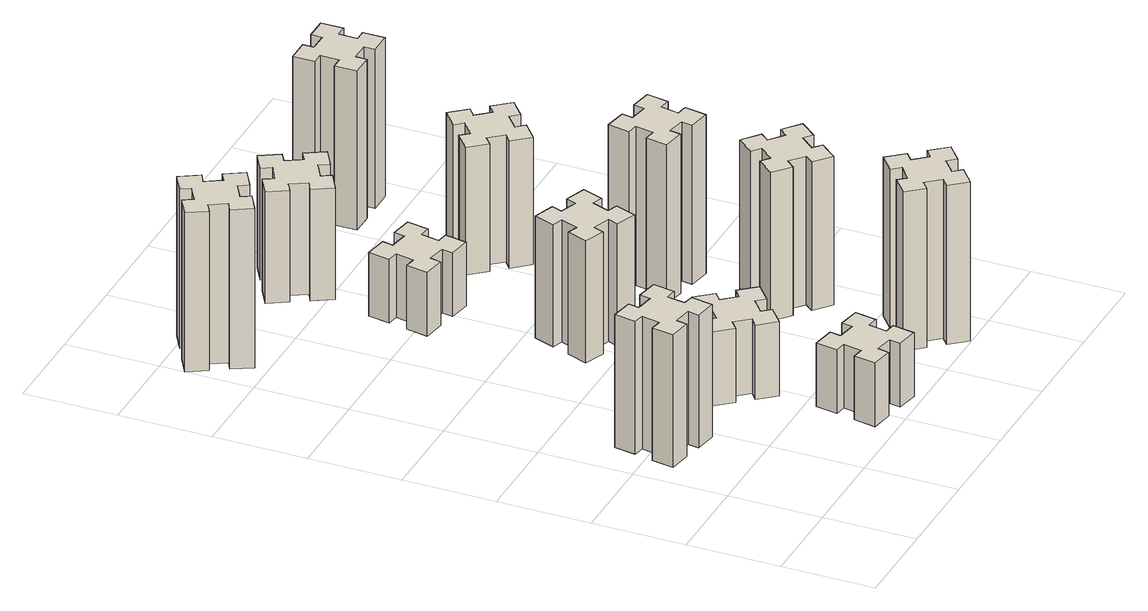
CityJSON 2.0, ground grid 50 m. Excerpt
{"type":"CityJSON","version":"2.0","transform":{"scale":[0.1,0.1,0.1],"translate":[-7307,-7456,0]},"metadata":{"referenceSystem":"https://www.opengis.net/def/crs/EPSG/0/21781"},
"CityObjects":{
"building1":{"type":"Building","attributes":{"class":"1000","function":"1000","usage":"1000","yearOfConstruction":2016,"roofType":"1000","measuredHeight":75,"storeysAboveGround":30,"storeysBelowGround":0},"geometry":[{"type":"Solid","lod":"1","boundaries":[[[[0,1,2,3,4,5,6,7,8,9,10,11,12,13,14,15,16,17,18,19]],[[17,16,20,21]],[[16,15,22,20]],[[15,14,23,22]],[[14,13,24,23]],[[13,12,25,24]],[[12,11,26,25]],[[11,10,27,26]],[[10,9,28,27]],[[9,8,29,28]],[[8,7,30,29]],[[7,6,31,30]],[[6,5,32,31]],[[5,4,33,32]],[[4,3,34,33]],[[3,2,35,34]],[[2,1,36,35]],[[1,0,37,36]],[[0,19,38,37]],[[19,18,39,38]],[[18,17,21,39]],[[24,25,26,27,28,29,30,31,32,33,34,35,36,37,38,39,21,20,22,23]]]]}]},
"building2":{"type":"Building","attributes":{"class":"1000","function":"1000","usage":"1000","yearOfConstruction":2016,"roofType":"1000","measuredHeight":36,"storeysAboveGround":30,"storeysBelowGround":0},"geometry":[{"type":"Solid","lod":"1","boundaries":[[[[40,41,42,43,44,45,46,47,48,49,50,51,52,53,54,55,56,57,58,59]],[[57,56,60,61]],[[56,55,62,60]],[[55,54,63,62]],[[54,53,64,63]],[[53,52,65,64]],[[52,51,66,65]],[[51,50,67,66]],[[50,49,68,67]],[[49,48,69,68]],[[48,47,70,69]],[[47,46,71,70]],[[46,45,72,71]],[[45,44,73,72]],[[44,43,74,73]],[[43,42,75,74]],[[42,41,76,75]],[[41,40,77,76]],[[40,59,78,77]],[[59,58,79,78]],[[58,57,61,79]],[[64,65,66,67,68,69,70,71,72,73,74,75,76,77,78,79,61,60,62,63]]]]}]},
"building3":{"type":"Building","attributes":{"class":"1000","function":"1000","usage":"1000","yearOfConstruction":2016,"roofType":"1000","measuredHeight":90,"storeysAboveGround":30,"storeysBelowGround":0},"geometry":[{"type":"Solid","lod":"1","boundaries":[[[[80,81,82,83,84,85,86,87,88,89,90,91,92,93,94,95,96,97,98,99]],[[97,96,100,101]],[[96,95,102,100]],[[95,94,103,102]],[[94,93,104,103]],[[93,92,105,104]],[[92,91,106,105]],[[91,90,107,106]],[[90,89,108,107]],[[89,88,109,108]],[[88,87,110,109]],[[87,86,111,110]],[[86,85,112,111]],[[85,84,113,112]],[[84,83,114,113]],[[83,82,115,114]],[[82,81,116,115]],[[81,80,117,116]],[[80,99,118,117]],[[99,98,119,118]],[[98,97,101,119]],[[104,105,106,107,108,109,110,111,112,113,114,115,116,117,118,119,101,100,102,103]]]]}]},
"building4":{"type":"Building","attributes":{"class":"1000","function":"1000","usage":"1000","yearOfConstruction":2016,"roofType":"1000","measuredHeight":42,"storeysAboveGround":30,"storeysBelowGround":0},"geometry":[{"type":"Solid","lod":"1","boundaries":[[[[120,121,122,123,124,125,126,127,128,129,130,131,132,133,134,135,136,137,138,139]],[[137,136,140,141]],[[136,135,142,140]],[[135,134,143,142]],[[134,133,144,143]],[[133,132,145,144]],[[132,131,146,145]],[[131,130,147,146]],[[130,129,148,147]],[[129,128,149,148]],[[128,127,150,149]],[[127,126,151,150]],[[126,125,152,151]],[[125,124,153,152]],[[124,123,154,153]],[[123,122,155,154]],[[122,121,156,155]],[[121,120,157,156]],[[120,139,158,157]],[[139,138,159,158]],[[138,137,141,159]],[[144,145,146,147,148,149,150,151,152,153,154,155,156,157,158,159,141,140,142,143]]]]}]},
"building5":{"type":"Building","attributes":{"class":"1000","function":"1000","usage":"1000","yearOfConstruction":2016,"roofType":"1000","measuredHeight":69,"storeysAboveGround":30,"storeysBelowGround":0},"geometry":[{"type":"Solid","lod":"1","boundaries":[[[[160,161,162,163,164,165,166,167,168,169,170,171,172,173,174,175,176,177,178,179]],[[177,176,180,181]],[[176,175,182,180]],[[175,174,183,182]],[[174,173,184,183]],[[173,172,185,184]],[[172,171,186,185]],[[171,170,187,186]],[[170,169,188,187]],[[169,168,189,188]],[[168,167,190,189]],[[167,166,191,190]],[[166,165,192,191]],[[165,164,193,192]],[[164,163,194,193]],[[163,162,195,194]],[[162,161,196,195]],[[161,160,197,196]],[[160,179,198,197]],[[179,178,199,198]],[[178,177,181,199]],[[184,185,186,187,188,189,190,191,192,193,194,195,196,197,198,199,181,180,182,183]]]]}]},
"building6":{"type":"Building","attributes":{"class":"1000","function":"1000","usage":"1000","yearOfConstruction":2016,"roofType":"1000","measuredHeight":36,"storeysAboveGround":30,"storeysBelowGround":0},"geometry":[{"type":"Solid","lod":"1","boundaries":[[[[200,201,202,203,204,205,206,207,208,209,210,211,212,213,214,215,216,217,218,219]],[[217,216,220,221]],[[216,215,222,220]],[[215,214,223,222]],[[214,213,224,223]],[[213,212,225,224]],[[212,211,226,225]],[[211,210,227,226]],[[210,209,228,227]],[[209,208,229,228]],[[208,207,230,229]],[[207,206,231,230]],[[206,205,232,231]],[[205,204,233,232]],[[204,203,234,233]],[[203,202,235,234]],[[202,201,236,235]],[[201,200,237,236]],[[200,219,238,237]],[[219,218,239,238]],[[218,217,221,239]],[[224,225,226,227,228,229,230,231,232,233,234,235,236,237,238,239,221,220,222,223]]]]}]},
"building7":{"type":"Building","attributes":{"class":"1000","function":"1000","usage":"1000","yearOfConstruction":2016,"roofType":"1000","measuredHeight":90,"storeysAboveGround":30,"storeysBelowGround":0},"geometry":[{"type":"Solid","lod":"1","boundaries":[[[[240,241,242,243,244,245,246,247,248,249,250,251,252,253,254,255,256,257,258,259]],[[257,256,260,261]],[[256,255,262,260]],[[255,254,263,262]],[[254,253,264,263]],[[253,252,265,264]],[[252,251,266,265]],[[251,250,267,266]],[[250,249,268,267]],[[249,248,269,268]],[[248,247,270,269]],[[247,246,271,270]],[[246,245,272,271]],[[245,244,273,272]],[[244,243,274,273]],[[243,242,275,274]],[[242,241,276,275]],[[241,240,277,276]],[[240,259,278,277]],[[259,258,279,278]],[[258,257,261,279]],[[264,265,266,267,268,269,270,271,272,273,274,275,276,277,278,279,261,260,262,263]]]]}]},
"building8":{"type":"Building","attributes":{"class":"1000","function":"1000","usage":"1000","yearOfConstruction":2016,"roofType":"1000","measuredHeight":63,"storeysAboveGround":30,"storeysBelowGround":0},"geometry":[{"type":"Solid","lod":"1","boundaries":[[[[280,281,282,283,284,285,286,287,288,289,290,291,292,293,294,295,296,297,298,299]],[[297,296,300,301]],[[296,295,302,300]],[[295,294,303,302]],[[294,293,304,303]],[[293,292,305,304]],[[292,291,306,305]],[[291,290,307,306]],[[290,289,308,307]],[[289,288,309,308]],[[288,287,310,309]],[[287,286,311,310]],[[286,285,312,311]],[[285,284,313,312]],[[284,283,314,313]],[[283,282,315,314]],[[282,281,316,315]],[[281,280,317,316]],[[280,299,318,317]],[[299,298,319,318]],[[298,297,301,319]],[[304,305,306,307,308,309,310,311,312,313,314,315,316,317,318,319,301,300,302,303]]]]}]},
"building9":{"type":"Building","attributes":{"class":"1000","function":"1000","usage":"1000","yearOfConstruction":2016,"roofType":"1000","measuredHeight":84,"storeysAboveGround":30,"storeysBelowGround":0},"geometry":[{"type":"Solid","lod":"1","boundaries":[[[[320,321,322,323,324,325,326,327,328,329,330,331,332,333,334,335,336,337,338,339]],[[337,336,340,341]],[[336,335,342,340]],[[335,334,343,342]],[[334,333,344,343]],[[333,332,345,344]],[[332,331,346,345]],[[331,330,347,346]],[[330,329,348,347]],[[329,328,349,348]],[[328,327,350,349]],[[327,326,351,350]],[[326,325,352,351]],[[325,324,353,352]],[[324,323,354,353]],[[323,322,355,354]],[[322,321,356,355]],[[321,320,357,356]],[[320,339,358,357]],[[339,338,359,358]],[[338,337,341,359]],[[344,345,346,347,348,349,350,351,352,353,354,355,356,357,358,359,341,340,342,343]]]]}]},
"building10":{"type":"Building","attributes":{"class":"1000","function":"1000","usage":"1000","yearOfConstruction":2016,"roofType":"1000","measuredHeight":90,"storeysAboveGround":30,"storeysBelowGround":0},"geometry":[{"type":"Solid","lod":"1","boundaries":[[[[360,361,362,363,364,365,366,367,368,369,370,371,372,373,374,375,376,377,378,379]],[[377,376,380,381]],[[376,375,382,380]],[[375,374,383,382]],[[374,373,384,383]],[[373,372,385,384]],[[372,371,386,385]],[[371,370,387,386]],[[370,369,388,387]],[[369,368,389,388]],[[368,367,390,389]],[[367,366,391,390]],[[366,365,392,391]],[[365,364,393,392]],[[364,363,394,393]],[[363,362,395,394]],[[362,361,396,395]],[[361,360,397,396]],[[360,379,398,397]],[[379,378,399,398]],[[378,377,381,399]],[[384,385,386,387,388,389,390,391,392,393,394,395,396,397,398,399,381,380,382,383]]]]}]},
"building11":{"type":"Building","attributes":{"class":"1000","function":"1000","usage":"1000","yearOfConstruction":2016,"roofType":"1000","measuredHeight":72,"storeysAboveGround":30,"storeysBelowGround":0},"geometry":[{"type":"Solid","lod":"1","boundaries":[[[[400,401,402,403,404,405,406,407,408,409,410,411,412,413,414,415,416,417,418,419]],[[417,416,420,421]],[[416,415,422,420]],[[415,414,423,422]],[[414,413,424,423]],[[413,412,425,424]],[[412,411,426,425]],[[411,410,427,426]],[[410,409,428,427]],[[409,408,429,428]],[[408,407,430,429]],[[407,406,431,430]],[[406,405,432,431]],[[405,404,433,432]],[[404,403,434,433]],[[403,402,435,434]],[[402,401,436,435]],[[401,400,437,436]],[[400,419,438,437]],[[419,418,439,438]],[[418,417,421,439]],[[424,425,426,427,428,429,430,431,432,433,434,435,436,437,438,439,421,420,422,423]]]]}]},
"building12":{"type":"Building","attributes":{"class":"1000","function":"1000","usage":"1000","yearOfConstruction":2016,"roofType":"1000","measuredHeight":90,"storeysAboveGround":30,"storeysBelowGround":0},"geometry":[{"type":"Solid","lod":"1","boundaries":[[[[440,441,442,443,444,445,446,447,448,449,450,451,452,453,454,455,456,457,458,459]],[[457,456,460,461]],[[456,455,462,460]],[[455,454,463,462]],[[454,453,464,463]],[[453,452,465,464]],[[452,451,466,465]],[[451,450,467,466]],[[450,449,468,467]],[[449,448,469,468]],[[448,447,470,469]],[[447,446,471,470]],[[446,445,472,471]],[[445,444,473,472]],[[444,443,474,473]],[[443,442,475,474]],[[442,441,476,475]],[[441,440,477,476]],[[440,459,478,477]],[[459,458,479,478]],[[458,457,461,479]],[[464,465,466,467,468,469,470,471,472,473,474,475,476,477,478,479,461,460,462,463]]]]}]}
},
"vertices":[
[435,917,0],[452,1015,0],[511,1005,0],[532,1123,0],[414,1144,0],[404,1085,0],[305,1102,0],[316,1161,0],[197,1182,0],[177,1064,0],[236,1054,0],[218,955,0],[159,966,0],[138,847,0],[257,827,0],[267,886,0],[365,868,0],[355,809,0],[473,788,0],[494,907,0],[365,868,750],[355,809,750],[267,886,750],[257,827,750],[138,847,750],[159,966,750],[218,955,750],[236,1054,750],[177,1064,750],[197,1182,750],[316,1161,750],[305,1102,750],[404,1085,750],[414,1144,750],[532,1123,750],[511,1005,750],[452,1015,750],[435,917,750],[494,907,750],[473,788,750],
[976,314,0],[958,215,0],[899,226,0],[878,107,0],[997,87,0],[1007,146,0],[1105,128,0],[1095,69,0],[1213,48,0],[1234,167,0],[1175,177,0],[1192,275,0],[1251,265,0],[1272,383,0],[1154,404,0],[1144,345,0],[1045,362,0],[1056,421,0],[937,442,0],[917,324,0],[1045,362,360],[1056,421,360],[1144,345,360],[1154,404,360],[1272,383,360],[1251,265,360],[1192,275,360],[1175,177,360],[1234,167,360],[1213,48,360],[1095,69,360],[1105,128,360],[1007,146,360],[997,87,360],[878,107,360],[899,226,360],[958,215,360],[976,314,360],[917,324,360],[937,442,360],
[224,3426,0],[137,3376,0],[107,3428,0],[3,3368,0],[63,3264,0],[115,3294,0],[165,3207,0],[113,3177,0],[173,3073,0],[277,3133,0],[247,3185,0],[334,3235,0],[364,3183,0],[468,3243,0],[408,3347,0],[356,3317,0],[306,3404,0],[358,3434,0],[298,3538,0],[194,3478,0],[306,3404,900],[358,3434,900],[356,3317,900],[408,3347,900],[468,3243,900],[364,3183,900],[334,3235,900],[247,3185,900],[277,3133,900],[173,3073,900],[113,3177,900],[165,3207,900],[115,3294,900],[63,3264,900],[3,3368,900],[107,3428,900],[137,3376,900],[224,3426,900],[194,3478,900],[298,3538,900],
[943,1002,0],[866,937,0],[828,983,0],[736,906,0],[813,814,0],[859,853,0],[923,776,0],[877,738,0],[954,646,0],[1046,723,0],[1008,769,0],[1084,833,0],[1123,787,0],[1215,864,0],[1138,956,0],[1092,918,0],[1027,994,0],[1073,1033,0],[996,1125,0],[904,1048,0],[1027,994,420],[1073,1033,420],[1092,918,420],[1138,956,420],[1215,864,420],[1123,787,420],[1084,833,420],[1008,769,420],[1046,723,420],[954,646,420],[877,738,420],[923,776,420],[859,853,420],[813,814,420],[736,906,420],[828,983,420],[866,937,420],[943,1002,420],[904,1048,420],[996,1125,420],
[1162,1641,0],[1196,1735,0],[1252,1714,0],[1293,1827,0],[1180,1868,0],[1160,1812,0],[1066,1846,0],[1087,1902,0],[974,1943,0],[933,1830,0],[989,1810,0],[955,1716,0],[899,1737,0],[857,1624,0],[970,1583,0],[991,1639,0],[1085,1605,0],[1064,1549,0],[1177,1507,0],[1218,1620,0],[1085,1605,690],[1064,1549,690],[991,1639,690],[970,1583,690],[857,1624,690],[899,1737,690],[955,1716,690],[989,1810,690],[933,1830,690],[974,1943,690],[1087,1902,690],[1066,1846,690],[1160,1812,690],[1180,1868,690],[1293,1827,690],[1252,1714,690],[1196,1735,690],[1162,1641,690],[1218,1620,690],[1177,1507,690],
[1044,2665,0],[945,2682,0],[956,2741,0],[837,2762,0],[817,2644,0],[876,2634,0],[858,2535,0],[799,2546,0],[778,2427,0],[897,2407,0],[907,2466,0],[1005,2448,0],[995,2389,0],[1113,2368,0],[1134,2487,0],[1075,2497,0],[1092,2595,0],[1151,2585,0],[1172,2703,0],[1054,2724,0],[1092,2595,360],[1151,2585,360],[1075,2497,360],[1134,2487,360],[1113,2368,360],[995,2389,360],[1005,2448,360],[907,2466,360],[897,2407,360],[778,2427,360],[799,2546,360],[858,2535,360],[876,2634,360],[817,2644,360],[837,2762,360],[956,2741,360],[945,2682,360],[1044,2665,360],[1054,2724,360],[1172,2703,360],
[1848,129,0],[1924,193,0],[1963,147,0],[2055,224,0],[1978,316,0],[1932,278,0],[1867,354,0],[1913,393,0],[1836,485,0],[1744,408,0],[1783,362,0],[1706,297,0],[1668,343,0],[1576,266,0],[1653,174,0],[1699,213,0],[1763,136,0],[1717,98,0],[1794,6,0],[1886,83,0],[1763,136,900],[1717,98,900],[1699,213,900],[1653,174,900],[1576,266,900],[1668,343,900],[1706,297,900],[1783,362,900],[1744,408,900],[1836,485,900],[1913,393,900],[1867,354,900],[1932,278,900],[1978,316,900],[2055,224,900],[1963,147,900],[1924,193,900],[1848,129,900],[1886,83,900],[1794,6,900],
[1096,3217,0],[1046,3304,0],[1098,3334,0],[1038,3438,0],[934,3378,0],[964,3326,0],[877,3276,0],[847,3328,0],[743,3268,0],[803,3164,0],[855,3194,0],[905,3107,0],[853,3077,0],[913,2973,0],[1017,3033,0],[987,3085,0],[1074,3135,0],[1104,3083,0],[1208,3143,0],[1148,3247,0],[1074,3135,630],[1104,3083,630],[987,3085,630],[1017,3033,630],[913,2973,630],[853,3077,630],[905,3107,630],[855,3194,630],[803,3164,630],[743,3268,630],[847,3328,630],[877,3276,630],[964,3326,630],[934,3378,630],[1038,3438,630],[1098,3334,630],[1046,3304,630],[1096,3217,630],[1148,3247,630],[1208,3143,630],
[1867,876,0],[1932,953,0],[1978,914,0],[2055,1006,0],[1963,1083,0],[1924,1037,0],[1848,1102,0],[1886,1148,0],[1794,1225,0],[1717,1133,0],[1763,1094,0],[1699,1018,0],[1653,1056,0],[1576,964,0],[1668,887,0],[1706,933,0],[1783,869,0],[1744,823,0],[1836,746,0],[1913,838,0],[1783,869,840],[1744,823,840],[1706,933,840],[1668,887,840],[1576,964,840],[1653,1056,840],[1699,1018,840],[1763,1094,840],[1717,1133,840],[1794,1225,840],[1886,1148,840],[1848,1102,840],[1924,1037,840],[1963,1083,840],[2055,1006,840],[1978,914,840],[1932,953,840],[1867,876,840],[1913,838,840],[1836,746,840],
[1647,1526,0],[1745,1508,0],[1735,1449,0],[1853,1428,0],[1874,1547,0],[1815,1557,0],[1832,1655,0],[1891,1645,0],[1912,1763,0],[1794,1784,0],[1784,1725,0],[1685,1742,0],[1696,1801,0],[1577,1822,0],[1557,1704,0],[1616,1694,0],[1598,1595,0],[1539,1606,0],[1518,1487,0],[1637,1467,0],[1598,1595,900],[1539,1606,900],[1616,1694,900],[1557,1704,900],[1577,1822,900],[1696,1801,900],[1685,1742,900],[1784,1725,900],[1794,1784,900],[1912,1763,900],[1891,1645,900],[1832,1655,900],[1815,1557,900],[1874,1547,900],[1853,1428,900],[1735,1449,900],[1745,1508,900],[1647,1526,900],[1637,1467,900],[1518,1487,900],
[1499,2433,0],[1563,2356,0],[1517,2318,0],[1594,2226,0],[1686,2303,0],[1648,2349,0],[1724,2413,0],[1763,2367,0],[1855,2444,0],[1778,2536,0],[1732,2498,0],[1667,2574,0],[1713,2613,0],[1636,2705,0],[1544,2628,0],[1583,2582,0],[1506,2517,0],[1468,2563,0],[1376,2486,0],[1453,2394,0],[1506,2517,720],[1468,2563,720],[1583,2582,720],[1544,2628,720],[1636,2705,720],[1713,2613,720],[1667,2574,720],[1732,2498,720],[1778,2536,720],[1855,2444,720],[1763,2367,720],[1724,2413,720],[1648,2349,720],[1686,2303,720],[1594,2226,720],[1517,2318,720],[1563,2356,720],[1499,2433,720],[1453,2394,720],[1376,2486,720],
[1665,3195,0],[1765,3195,0],[1765,3135,0],[1885,3135,0],[1885,3255,0],[1825,3255,0],[1825,3355,0],[1885,3355,0],[1885,3475,0],[1765,3475,0],[1765,3415,0],[1665,3415,0],[1665,3475,0],[1545,3475,0],[1545,3355,0],[1605,3355,0],[1605,3255,0],[1545,3255,0],[1545,3135,0],[1665,3135,0],[1605,3255,900],[1545,3255,900],[1605,3355,900],[1545,3355,900],[1545,3475,900],[1665,3475,900],[1665,3415,900],[1765,3415,900],[1765,3475,900],[1885,3475,900],[1885,3355,900],[1825,3355,900],[1825,3255,900],[1885,3255,900],[1885,3135,900],[1765,3135,900],[1765,3195,900],[1665,3195,900],[1665,3135,900],[1545,3135,900]
]}
